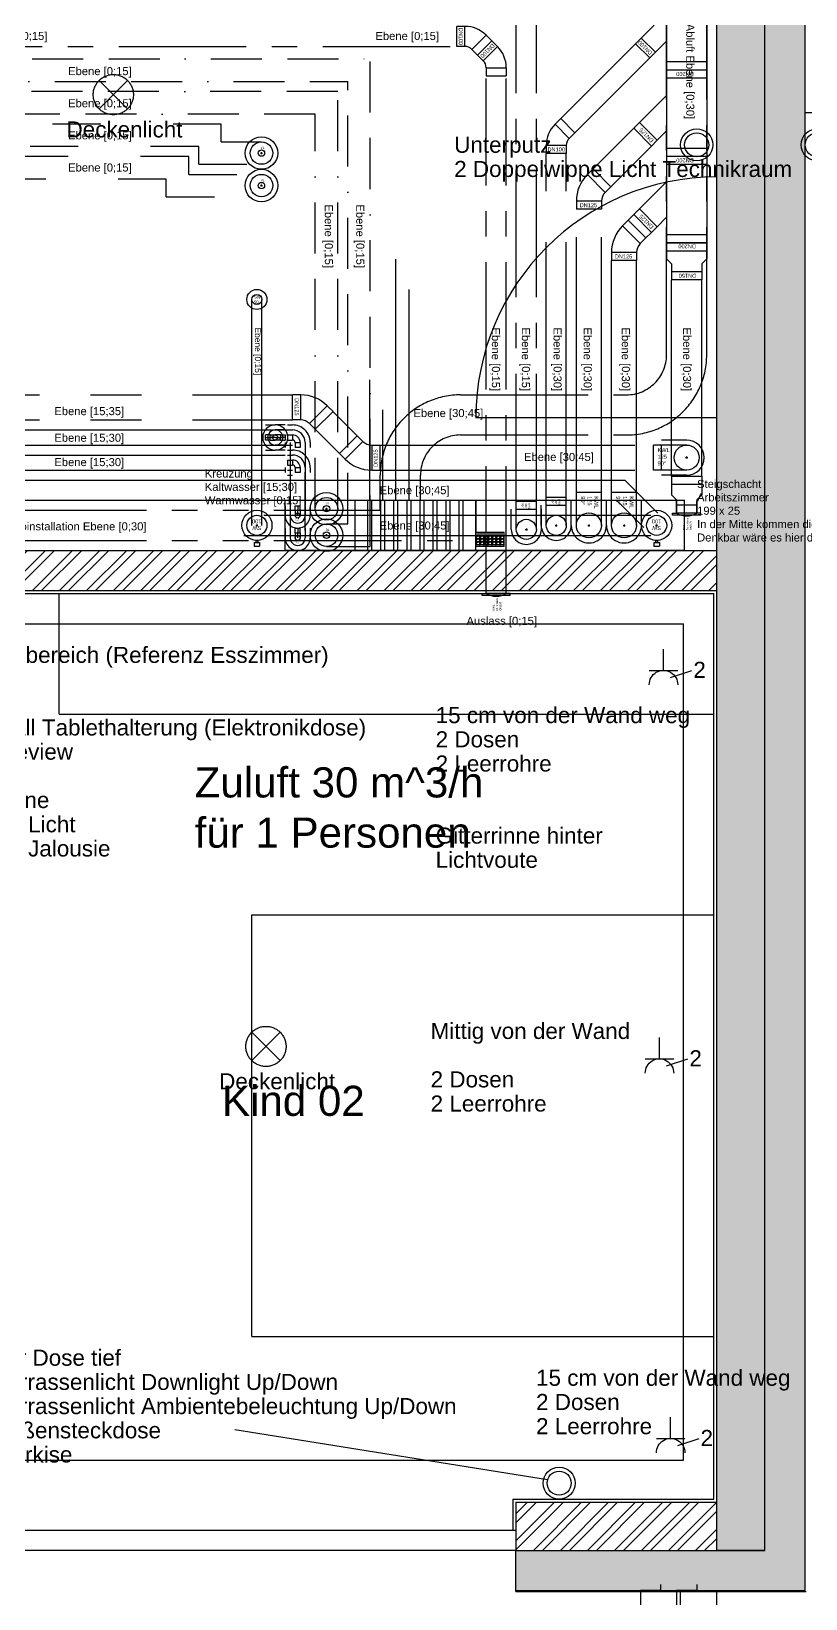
# Model space of a CAD drawing. Extents: x -4429 to 7335, y -4096 to 7109.
# Drawn here: x 549 to 934, y -3024 to -2243 of the extents above; entities that cross this region are included whole.
import ezdxf

# ---------------------------------------------------------------- set-up
doc = ezdxf.new("R2010")
doc.units = 0
doc.header["$LTSCALE"] = 2
for name, pattern in [('ACAD_ISO03W100', [30, 12, -18]), ('BORDER', [44.45, 12.7, -6.35, 12.7, -6.35, 0, -6.35]), ('CENTER', [50.8, 31.75, -6.35, 6.35, -6.35]), ('CENTERX2', [101.6, 63.5, -12.7, 12.7, -12.7]), ('PHANTOM', [63.5, 31.75, -6.35, 6.35, -6.35, 6.35, -6.35])]:
    doc.linetypes.add(name, pattern=pattern)
for name, color, linetype, lineweight, true_color in [('Information ... Raumbezeichnung', 20, 'Continuous', 25, 0xff5500), ('Möbilierung ... Möbel', 16, 'Continuous', 25, 0x800000), ('Möbilierung ... Türen', 16, 'Continuous', 25, 0x800000), ('Rohbau ... Außenputz', 200, 'Continuous', 25, 0xaa00ff), ('Rohbau ... Beton', 96, 'Continuous', 25, 0x008000), ('Rohbau ... Durchbrüche', 6, 'Continuous', 25, 0xf12bff), ('Rohbau ... Fenster', 151, 'Continuous', 25, 0x41c3ff), ('Rohbau ... Innenputz', 216, 'Continuous', 25, 0x800080), ('Rohbau ... Mauerwerk', 12, 'Continuous', 25, 0xc40000), ('TGA ... Abwasser', 206, 'Continuous', 25, 0x55007f), ('TGA ... Heizung ... Betonkernaktivierung ... Rohre', 200, 'Continuous', 25, 0xaa00ff), ('TGA ... KWL', 160, 'Continuous', 25, 0x0055ff), ('TGA ... KWL ... Zuluft', 160, 'CENTER', 25, 0x0055ff)]:
    doc.layers.add(name, color=color, linetype=linetype, lineweight=lineweight, true_color=true_color)
for name, color, linetype, lineweight in [('Konstruktionslinien', 4, 'Continuous', 25), ('Rohbau ... Fassdendämmung', 6, 'Continuous', 25), ('TGA ... Dämmung', 6, 'Continuous', 25), ('TGA ... Elektroinstallation', 30, 'PHANTOM', 25), ('TGA ... Elektroinstallation ... Beschreibung', 30, 'Continuous', 25), ('TGA ... Elektroinstallation ... Geräte', 30, 'Continuous', 25), ('TGA ... Frischwasser', 5, 'Continuous', 25), ('TGA ... Frischwasser ... Frischwasser kalt', 5, 'Continuous', 25), ('TGA ... Frischwasser ... Frischwasser warm', 1, 'Continuous', 25), ('TGA ... Heizung', 7, 'Continuous', 25), ('TGA ... Heizung ... Betonkernaktivierung', 7, 'Continuous', 25), ('TGA ... Heizung ... Betonkernaktivierung ... Rücklauf', 5, 'BORDER', 25), ('TGA ... Heizung ... Betonkernaktivierung ... Vorlauf', 1, 'BORDER', 25), ('TGA ... Heizung ... Fußbodenheizung ... Rücklauf', 5, 'ACAD_ISO03W100', 25), ('TGA ... Heizung ... Fußbodenheizung ... Vorlauf', 1, 'ACAD_ISO03W100', 25), ('TGA ... KWL ... Abluft', 1, 'CENTERX2', 25)]:
    doc.layers.add(name, color=color, linetype=linetype, lineweight=lineweight)
doc.layers.add('TGA ... Montageraum', color=2, linetype='Continuous', lineweight=25, plot=False)
doc.styles.add('QCADDimTextStyle', font='')
doc.styles.add('textstyle3', font='')
doc.styles.get('QCADDimTextStyle').set_extended_font_data('C059')
doc.styles.get('textstyle3').set_extended_font_data('Liberation Sans')
doc.dimstyles.new('QCADDimStyle', dxfattribs={"dimtxt": 5, "dimasz": 2.5, "dimexe": 1.25, "dimexo": 0.625, "dimtad": 1, "dimtoh": 1, "dimdec": 4, "dimdsep": 46, "dimtxsty": 'QCADDimTextStyle', "dimcen": 0.09, "dimclrt": 1, "dimadec": 0, "dimazin": 2, "dimtfac": 1, "dimtdec": 4, "dimtofl": 0, "dimtmove": 2, "dimatfit": 3, "dimfxl": 1, "dimtolj": 1, "dimtzin": 0, "dimarcsym": 0})

# ---------------------------------------------------------------- blocks, each defined once
blk = doc.blocks.new('Schmutzwasser DN100')
at = {"layer": 'Konstruktionslinien'}
for p, q in [((-0.5, 0), (0.5, 0)), ((0, -0.5), (0, 0.5))]:
    blk.add_line(p, q, dxfattribs=at)
at = {"layer": 'TGA ... Abwasser'}
blk.add_circle((0, 0), 5, dxfattribs=at)
at = {"layer": 'TGA ... Montageraum'}
for p, q in [((1.35, 10.3), (-1.35, 10.3)), ((-1.35, 8.5), (-1.35, 10.3)), ((1.35, 8.5), (-1.35, 8.5)), ((-0.5, 7.5), (-0.5, 8.5)), ((0.5, 8.5), (-0.5, 8.5)), ((0.5, 7.5), (0.5, 8.5)), ((1.35, 8.5), (1.35, 10.3)), ((0.5, 7.5), (-0.5, 7.5))]:
    blk.add_line(p, q, dxfattribs=at)
blk.add_circle((0, 0), 7.5, dxfattribs=at)
at = {"layer": 'TGA ... Abwasser', "insert": (-2.25, 2.36), "char_height": 5, "attachment_point": 1, "style": 'textstyle3'}
blk.add_mtext('\\H2;SW\\P100', dxfattribs=at)
blk = doc.blocks.new('Frischwasser-Bogen 90 Projektion')
at = {"layer": 'Konstruktionslinien'}
for p in [(0, 6.25), (4.9, 6.25)]:
    blk.add_line(p, (2.3, 6.25), dxfattribs=at)
at = {"layer": 'TGA ... Dämmung'}
for p, q in [((0, 10), (4.9, 10)), ((0, 2.5), (4.9, 2.5))]:
    blk.add_line(p, q, dxfattribs=at)
blk.add_arc((4.9, 6.25), 3.75, 270, 90, dxfattribs=at)
at = {"layer": 'TGA ... Frischwasser'}
for p, q in [((0, 5), (0, 7.5)), ((2.3, 7.5), (0, 7.5)), ((2.3, 5), (0, 5)), ((2.3, 7.5), (4.9, 7.5)), ((2.3, 5), (2.3, 7.5)), ((2.3, 5), (4.9, 5))]:
    blk.add_line(p, q, dxfattribs=at)
blk.add_circle((4.9, 6.25), 1.25, dxfattribs=at)
at = {"layer": 'TGA ... Montageraum'}
for p, q in [((0, 12.5), (4.9, 12.5)), ((0, 0), (4.9, 0))]:
    blk.add_line(p, q, dxfattribs=at)
blk.add_arc((4.9, 6.25), 6.25, 270, 90, dxfattribs=at)
at = {"layer": 'TGA ... Frischwasser', "insert": (6.46, 6.89), "char_height": 2, "attachment_point": 1, "style": 'textstyle3'}
blk.add_mtext('\\H0.6;FW\\P90%%d', dxfattribs=at)
blk = doc.blocks.new('KWL-Bogen-90-100-Projektion')
at = {"layer": 'Konstruktionslinien'}
for p, q in [((13.5, 5), (14.5, 5)), ((14, 4.5), (14, 5.5))]:
    blk.add_line(p, q, dxfattribs=at)
at = {"layer": 'TGA ... KWL'}
for p, q in [((0, 0), (0, 10)), ((4, 10), (0, 10)), ((4, 0), (4, 10)), ((14, 10), (4, 10)), ((4, 0), (0, 0)), ((14, 0), (4, 0))]:
    blk.add_line(p, q, dxfattribs=at)
blk.add_circle((14, 5), 5, dxfattribs=at)
at = {"layer": 'TGA ... Montageraum'}
for p, q in [((14, 12.5), (4, 12.5)), ((14, -2.5), (4, -2.5))]:
    blk.add_line(p, q, dxfattribs=at)
blk.add_arc((14, 5), 7.5, 270, 90, dxfattribs=at)
at = {"layer": 'TGA ... KWL', "insert": (1, 7), "char_height": 1, "attachment_point": 1, "style": 'textstyle3'}
blk.add_mtext('KWL\\P100\\P90%%d', dxfattribs=at)
blk = doc.blocks.new('KWL-Bogen-90-125-Projektion')
at = {"layer": 'Konstruktionslinien'}
for p, q in [((16, 6.25), (17, 6.25)), ((16.5, 5.75), (16.5, 6.75))]:
    blk.add_line(p, q, dxfattribs=at)
at = {"layer": 'TGA ... KWL'}
for p, q in [((0, 0), (0, 12.5)), ((4, 12.5), (0, 12.5)), ((4, 0), (4, 12.5)), ((16.5, 12.5), (4, 12.5)), ((4, 0), (0, 0)), ((16.5, 0), (4, 0))]:
    blk.add_line(p, q, dxfattribs=at)
blk.add_circle((16.5, 6.25), 6.25, dxfattribs=at)
at = {"layer": 'TGA ... Montageraum'}
for p, q in [((16.5, 15), (4, 15)), ((16.5, -2.5), (4, -2.5))]:
    blk.add_line(p, q, dxfattribs=at)
blk.add_arc((16.5, 6.25), 8.75, 270, 90, dxfattribs=at)
at = {"layer": 'TGA ... KWL', "insert": (2, 11), "char_height": 2, "attachment_point": 1, "style": 'textstyle3'}
blk.add_mtext('KWL\\P125\\P90%%d', dxfattribs=at)
blk = doc.blocks.new('Frischwasser-Bogen 90')
at = {"layer": 'TGA ... Dämmung'}
for p, q in [((3.74, 8.84), (6.24, 8.84)), ((-2.5, 0), (-2.5, 2.5)), ((3.74, 1.34), (6.24, 1.34)), ((5, 0), (5, 2.5))]:
    blk.add_line(p, q, dxfattribs=at)
blk.add_arc((3.79, 2.55), 6.29, 90.75584, 180.75584, dxfattribs=at)
at = {"layer": 'TGA ... Frischwasser'}
for p, q in [((0, 0), (0, 2.5)), ((0, 2.5), (2.5, 2.5)), ((0, 0), (2.5, 0)), ((2.5, 0), (2.5, 2.5)), ((3.74, 6.34), (6.24, 6.34)), ((3.75, 3.84), (3.74, 6.34)), ((3.74, 3.84), (6.24, 3.84)), ((6.24, 6.34), (6.24, 3.84))]:
    blk.add_line(p, q, dxfattribs=at)
for radius, start, end in [(3.79, 90.75584, 180.75584), (1.3, 91.99812, 181.99812)]:
    blk.add_arc((3.79, 2.55), radius, start, end, dxfattribs=at)
at = {"layer": 'TGA ... Montageraum'}
for p, q in [((3.74, 11.34), (6.24, 11.34)), ((-5, 0), (-5, 2.5)), ((7.5, 0), (7.5, 2.5)), ((3.74, -1.16), (6.24, -1.16))]:
    blk.add_line(p, q, dxfattribs=at)
blk.add_arc((3.79, 2.55), 8.79, 90.75584, 180.75584, dxfattribs=at)
blk = doc.blocks.new('KWL-Tellerventil 100')
at = {"layer": 'TGA ... KWL'}
for p, q in [((-1, 0), (-1, 14)), ((-1, 14), (0, 14)), ((0, 14), (0, 12)), ((0, 12), (6, 12)), ((0, 2), (0, 12)), ((-1, 0), (0, 0)), ((0, 2), (6, 2)), ((0, 0), (0, 2))]:
    blk.add_line(p, q, dxfattribs=at)
blk.add_arc((8.66, 7), 10, 150, 210, dxfattribs=at)
at = {"layer": 'TGA ... KWL', "insert": (-8.45, 8.8), "char_height": 1, "attachment_point": 1, "style": 'textstyle3'}
blk.add_mtext('KWL\\PDurchlass\\PDN100', dxfattribs=at)
blk = doc.blocks.new('KWL-Y-Stück-45-200-125')
at = {"layer": 'TGA ... KWL'}
for p, q in [((0, 43), (20, 43)), ((0, 39), (0, 43)), ((20, 39), (20, 43)), ((0, 39), (20, 39)), ((0, 4), (0, 39)), ((20, 4), (20, 39)), ((20, 30.34), (24.67, 35.01)), ((27.5, 37.84), (24.67, 35.01)), ((24.67, 35.01), (33.51, 26.17)), ((27.5, 37.84), (36.34, 29)), ((20, 12.66), (33.51, 26.17)), ((33.51, 26.17), (36.34, 29)), ((0, 4), (20, 4)), ((0, 0), (0, 4)), ((0, 0), (20, 0)), ((20, 0), (20, 4))]:
    blk.add_line(p, q, dxfattribs=at)
at = {"layer": 'TGA ... KWL', "insert": (27.69, 36.27), "char_height": 2, "attachment_point": 1, "rotation": 315, "style": 'textstyle3'}
blk.add_mtext('DN125', dxfattribs=at)
at = {"layer": 'TGA ... KWL', "insert": (6.5, 3.01), "char_height": 2, "attachment_point": 1, "style": 'textstyle3'}
blk.add_mtext('DN200', dxfattribs=at)
blk = doc.blocks.new('KWL-Bogen-45-125')
at = {"layer": 'TGA ... KWL'}
for p, q in [((8.32, 20.09), (5.49, 17.26)), ((14.33, 8.42), (5.49, 17.26)), ((17.16, 11.25), (8.32, 20.09)), ((14.33, 8.42), (17.16, 11.25)), ((12.5, 4), (0, 4)), ((0, 4), (0, 0)), ((12.5, 0), (0, 0)), ((12.5, 4), (12.5, 0))]:
    blk.add_line(p, q, dxfattribs=at)
for radius in [18.75, 6.25]:
    blk.add_arc((18.75, 4), radius, 135, 180, dxfattribs=at)
at = {"layer": 'TGA ... KWL', "insert": (1.65, 3.03), "char_height": 2, "attachment_point": 1, "style": 'textstyle3'}
blk.add_mtext('DN125', dxfattribs=at)
blk = doc.blocks.new('KWL-Bogen-45-100')
at = {"layer": 'TGA ... KWL'}
for p, q in [((4.39, 14.61), (7.22, 17.44)), ((14.29, 10.36), (7.22, 17.44)), ((11.46, 7.54), (4.39, 14.61)), ((11.46, 7.54), (14.29, 10.36)), ((10, 4), (0, 4)), ((0, 4), (0, 0)), ((10, 0), (0, 0)), ((10, 4), (10, 0))]:
    blk.add_line(p, q, dxfattribs=at)
for radius in [15, 5]:
    blk.add_arc((15, 4), radius, 135, 180, dxfattribs=at)
at = {"layer": 'TGA ... KWL', "insert": (0.65, 3.03), "char_height": 2, "attachment_point": 1, "style": 'textstyle3'}
blk.add_mtext('DN100', dxfattribs=at)
blk = doc.blocks.new('KWL-Bogen 2x45 100')
at = {"layer": 'TGA ... KWL ... Abluft'}
for p, rotation in [((-14.66, 24.66), 270), ((2.78, 17.44), 225)]:
    blk.add_blockref('KWL-Bogen-45-100', p, dxfattribs=dict(at, rotation=rotation))
blk = doc.blocks.new('KWL-Y-Stück-45-200-100')
at = {"layer": 'TGA ... KWL'}
for p, q in [((0, 43), (20, 43)), ((0, 39), (0, 43)), ((20, 39), (20, 43)), ((0, 39), (20, 39)), ((0, 4), (0, 39)), ((20, 4), (20, 39)), ((25.56, 34.13), (20, 28.57)), ((28.38, 36.96), (25.56, 34.13)), ((25.56, 34.13), (32.63, 27.06)), ((28.38, 36.96), (35.46, 29.88)), ((32.63, 27.06), (20, 14.43)), ((35.46, 29.88), (32.63, 27.06)), ((0, 4), (20, 4)), ((0, 0), (0, 4)), ((0, 0), (20, 0)), ((20, 0), (20, 4))]:
    blk.add_line(p, q, dxfattribs=at)
at = {"layer": 'TGA ... KWL', "insert": (28.34, 35.69), "char_height": 2, "attachment_point": 1, "rotation": 315, "style": 'textstyle3'}
blk.add_mtext('DN100', dxfattribs=at)
at = {"layer": 'TGA ... KWL', "insert": (6, 3), "char_height": 2, "attachment_point": 1, "style": 'textstyle3'}
blk.add_mtext('DN200', dxfattribs=at)
blk = doc.blocks.new('Heizung - Rücklauf')
at = {"layer": 'Konstruktionslinien'}
for p, q in [((-0.5, 0), (0.5, 0)), ((0, -0.5), (0, 0.5))]:
    blk.add_line(p, q, dxfattribs=at)
at = {"layer": 'TGA ... Dämmung'}
blk.add_circle((0, 0), 5.6, dxfattribs=at)
at = {"layer": 'TGA ... Heizung'}
blk.add_circle((0, 0), 1.6, dxfattribs=at)
at = {"layer": 'TGA ... Montageraum'}
blk.add_circle((0, 0), 8.1, dxfattribs=at)
at = {"layer": 'TGA ... Heizung', "insert": (-0.37, 3.17), "char_height": 2, "attachment_point": 1, "style": 'textstyle3'}
blk.add_mtext('\\H1.067;RL', dxfattribs=at)
blk = doc.blocks.new('Heizung - Vorlauf')
at = {"layer": 'Konstruktionslinien'}
for p, q in [((-0.5, 0), (0.5, 0)), ((0, -0.5), (0, 0.5))]:
    blk.add_line(p, q, dxfattribs=at)
at = {"layer": 'TGA ... Dämmung'}
blk.add_circle((0, 0), 5.6, dxfattribs=at)
at = {"layer": 'TGA ... Heizung'}
blk.add_circle((0, 0), 1.6, dxfattribs=at)
at = {"layer": 'TGA ... Montageraum'}
blk.add_circle((0, 0), 8.1, dxfattribs=at)
at = {"layer": 'TGA ... Heizung', "insert": (-0.37, 3.17), "char_height": 2, "attachment_point": 1, "style": 'textstyle3'}
blk.add_mtext('\\H1.06667;VL', dxfattribs=at)
blk = doc.blocks.new('KWL-Reduktion-200-150')
at = {"layer": 'TGA ... KWL'}
for p, q in [((2.5, 14.5), (2.5, 18.5)), ((2.5, 18.5), (17.5, 18.5)), ((17.5, 14.5), (17.5, 18.5)), ((0, 8), (2.5, 10.5)), ((0, 4), (0, 8)), ((2.5, 14.5), (17.5, 14.5)), ((2.5, 10.5), (2.5, 14.5)), ((17.5, 10.5), (17.5, 14.5)), ((17.5, 10.5), (20, 8)), ((20, 4), (20, 8)), ((20, 4), (0, 4)), ((0, 0), (0, 4)), ((20, 0), (0, 0)), ((20, 0), (20, 4))]:
    blk.add_line(p, q, dxfattribs=at)
at = {"layer": 'TGA ... KWL', "char_height": 2, "attachment_point": 1, "style": 'textstyle3'}
for s, insert in [('DN150', (5.27, 17.47)), ('DN200', (5.41, 2.81))]:
    blk.add_mtext(s, dxfattribs=dict(at, insert=insert))
blk = doc.blocks.new('KWL-Reduktion-150-100')
at = {"layer": 'TGA ... KWL'}
for p, q in [((2.5, 14.5), (2.5, 18.5)), ((2.5, 18.5), (12.5, 18.5)), ((12.5, 14.5), (12.5, 18.5)), ((0, 9.25), (2.5, 11.75)), ((0, 4), (0, 9.25)), ((2.5, 14.5), (12.5, 14.5)), ((2.5, 11.75), (2.5, 14.5)), ((12.5, 11.75), (12.5, 14.5)), ((12.5, 11.75), (15, 9.25)), ((15, 4), (15, 9.25)), ((15, 4), (0, 4)), ((0, 0), (0, 4)), ((15, 0), (0, 0)), ((15, 0), (15, 4))]:
    blk.add_line(p, q, dxfattribs=at)
blk = doc.blocks.new('EL-Kabelleiter-3-fach')
at = {"layer": 'TGA ... Elektroinstallation'}
for p, q in [((0, 2), (0, 9)), ((2, 9), (0, 9)), ((1, 7.25), (1, 9)), ((2, 2), (2, 9)), ((2, 2), (0, 2)), ((0, 0), (2, 0))]:
    blk.add_line(p, q, dxfattribs=at)
for centre in [(1, 6.5), (1, 5), (1, 3.5)]:
    blk.add_circle(centre, 0.75, dxfattribs=at)
blk = doc.blocks.new('Schmutzwasser DN50')
at = {"layer": 'TGA ... Abwasser'}
blk.add_circle((0, 0), 2.5, dxfattribs=at)
at = {"layer": 'TGA ... Montageraum'}
blk.add_circle((0, 0), 5, dxfattribs=at)
at = {"layer": 'TGA ... Abwasser', "insert": (-1.48, 1.94), "char_height": 5, "attachment_point": 1, "style": 'textstyle3'}
blk.add_mtext('\\H1.5;SW\\P50', dxfattribs=at)
blk = doc.blocks.new('EL-Licht')
at = {"layer": 'TGA ... Elektroinstallation'}
for p, q in [((7.07, -7.07), (-7.07, 7.07)), ((-7.07, -7.07), (7.07, 7.07))]:
    blk.add_line(p, q, dxfattribs=at)
blk.add_circle((0, 0), 10, dxfattribs=at)
blk = doc.blocks.new('EL-Licht-Decke')
at = {"layer": 'TGA ... Elektroinstallation ... Geräte'}
blk.add_blockref('EL-Licht', (0, 0), dxfattribs=at)
at = {"layer": 'TGA ... Elektroinstallation ... Beschreibung', "insert": (-23.31, -13.33), "char_height": 8, "attachment_point": 1, "line_spacing_factor": 0.903614, "style": 'textstyle3'}
blk.add_mtext('Deckenlicht', dxfattribs=at)
blk = doc.blocks.new('EL-Taster')
at = {"layer": 'TGA ... Elektroinstallation ... Geräte'}
for radius in [8, 6]:
    blk.add_circle((0, 0), radius, dxfattribs=at)
blk = doc.blocks.new('EL-Steckdose-2fach')
at = {"layer": 'TGA ... Elektroinstallation ... Geräte', "flags": 128}
for points in [[(10.63, -14.17), (10.63, -3.54)], [(3.54, -14.17), (17.72, -14.17)], [(14.17, -17.72), (24.8, -14.17)]]:
    blk.add_lwpolyline(points, dxfattribs=at)
blk.add_lwpolyline([(3.54, -21.36, -1.015053), (17.72, -21.37)], format="xyb", dxfattribs=at)
at = {"layer": 'TGA ... Elektroinstallation ... Geräte', "insert": (25.53, -9.91), "char_height": 8, "attachment_point": 1, "line_spacing_factor": 0.903614, "style": 'textstyle3'}
blk.add_mtext('2', dxfattribs=at)
blk = doc.blocks.new('EL-Abzweigdose')
at = {"layer": 'TGA ... Elektroinstallation ... Geräte'}
for p, q in [((0, 10), (-10, 10)), ((-10, 10), (-10, -10)), ((0, 10), (10, 10)), ((10, -10), (10, 10)), ((-13, 0), (-10, 0)), ((10, 0), (13, 0)), ((0, -10), (-10, -10)), ((0, -10), (10, -10)), ((0, -13), (0, -10))]:
    blk.add_line(p, q, dxfattribs=at)

msp = doc.modelspace()

# ---------------------------------------------------------------- hatches: boundary and pattern name
at = {"layer": 'Rohbau ... Beton', "transparency": 33554687}
h = msp.add_hatch(dxfattribs=at)
h.set_pattern_fill('ANSI33', color=256, style=0, pattern_type=0)
h.paths.add_polyline_path([(-412, -3000), (-388, -3000), (-388, -2522), (-388, -2502), (-388, -2048), (890, -2048), (890, -2502), (890, -2522), (890, -3000), (914, -3000), (914, -2024), (-412, -2024)], flags=0)
at = {"layer": 'Rohbau ... Fassdendämmung', "transparency": 33554687}
h = msp.add_hatch(dxfattribs=at)
h.set_pattern_fill('HONEY', color=256, style=0, pattern_type=0)
h.paths.add_polyline_path([(-432, -2004), (347, -2004), (934, -2004), (934, -3020), (790, -3020), (790, -3000), (914, -3000), (914, -2024), (347, -2024), (-412, -2024), (-412, -3000), (-288, -3000), (-288, -3020), (-432, -3020)], flags=0)
at = {"layer": 'Rohbau ... Mauerwerk', "transparency": 33554687}
h = msp.add_hatch(dxfattribs=at)
h.set_pattern_fill('ANSI32', color=256, style=0, pattern_type=0)
h.paths.add_polyline_path([(400.5, -2502), (400.5, -2522), (890, -2522), (890, -2502)], flags=0)
h = msp.add_hatch(dxfattribs=at)
h.set_pattern_fill('ANSI32', color=256, style=0, pattern_type=0)
h.paths.add_polyline_path([(790, -3000), (890, -3000), (890, -2976), (790, -2976)], flags=0)

# ---------------------------------------------------------------- linework, layer by layer
at = {"layer": 'Möbilierung ... Möbel'}
for p, q in [((934, -2283.9), (1249.5, -2283.9)), ((562.5, -2583.5), (562.5, -2523.5)), ((562.5, -2583.5), (888.5, -2583.5)), ((658.5, -2893.5), (658.5, -2683.5)), ((658.5, -2683.5), (888.5, -2683.5)), ((658.5, -2893.5), (888.5, -2893.5))]:
    msp.add_line(p, q, dxfattribs=at)
at = {"layer": 'Möbilierung ... Türen'}
msp.add_line((890, -2436), (770, -2436), dxfattribs=at)
msp.add_arc((890, -2436), 120, 90, 180, dxfattribs=at)
at = {"layer": 'Rohbau ... Außenputz'}
for q in [(790, -3020), (934.5, -3020.5)]:
    msp.add_line((790, -3020.5), q, dxfattribs=at)
at = {"layer": 'Rohbau ... Beton'}
for p, q in [((914, -3000), (914, -2024)), ((890, -2502), (890, -2048)), ((890, -2522), (890, -2502)), ((890, -3000), (890, -2522)), ((914, -3000), (890, -3000))]:
    msp.add_line(p, q, dxfattribs=at)
at = {"layer": 'Rohbau ... Durchbrüche'}
for p, q in [((675, -2477), (710, -2477)), ((675, -2502), (675, -2477)), ((710, -2502), (710, -2477)), ((770, -2477), (874, -2477)), ((770, -2502), (770, -2477)), ((874, -2502), (874, -2477)), ((874, -2502), (675, -2502))]:
    msp.add_line(p, q, dxfattribs=at)
at = {"layer": 'Rohbau ... Fassdendämmung'}
for p, q in [((934, -3020), (934, -2004)), ((914, -3000), (914, -2024)), ((790, -3020), (790, -3000)), ((790, -3000), (914, -3000)), ((790, -3020), (934, -3020))]:
    msp.add_line(p, q, dxfattribs=at)
at = {"layer": 'Rohbau ... Fenster'}
for p, q in [((790, -2990), (531, -2990)), ((790, -3000), (531, -3000))]:
    msp.add_line(p, q, dxfattribs=at)
at = {"layer": 'Rohbau ... Innenputz'}
for p, q in [((433, -2523.5), (888.5, -2523.5)), ((888.5, -2974.5), (888.5, -2523.5)), ((788.5, -2974.5), (888.5, -2974.5)), ((788.5, -2974.5), (788.5, -2990))]:
    msp.add_line(p, q, dxfattribs=at)
at = {"layer": 'Rohbau ... Mauerwerk'}
for p, q in [((400.5, -2502), (890, -2502)), ((890, -2522), (890, -2502)), ((400.5, -2522), (890, -2522)), ((790, -2976), (890, -2976)), ((790, -2976), (790, -3000)), ((890, -3000), (890, -2976)), ((790, -3000), (890, -3000))]:
    msp.add_line(p, q, dxfattribs=at)
at = {"layer": 'TGA ... Abwasser'}
for p, q in [((658.5, -2489.5), (658.5, -2377)), ((663.5, -2489.5), (663.5, -2377)), ((325.08, -2467), (844.2, -2467)), ((844.2, -2467), (860.66, -2483.46)), ((325.08, -2477), (840.06, -2477)), ((840.06, -2477), (853.59, -2490.54)), ((664.5, -2484.5), (857.13, -2484.5)), ((654.5, -2494.5), (857.13, -2494.5))]:
    msp.add_line(p, q, dxfattribs=at)
at = {"layer": 'TGA ... Elektroinstallation'}
for p, q in [((865, -2404.5), (865, -2093)), ((885, -2404.5), (885, -2093)), ((762.44, -2424.5), (845, -2424.5)), ((762.44, -2444.5), (845, -2444.5)), ((722.44, -2482), (722.44, -2464.5)), ((742.44, -2477), (742.44, -2464.5)), ((415.5, -2482), (722.44, -2482)), ((742.44, -2477), (770.16, -2477)), ((770.16, -2497), (770.16, -2477)), ((415.5, -2497), (770.16, -2497))]:
    msp.add_line(p, q, dxfattribs=at)
for centre, radius, start, end in [((845, -2404.5), 20, 270, 0), ((845, -2404.5), 40, 270, 0), ((762.44, -2464.5), 40, 90, 180), ((762.44, -2464.5), 20, 90, 180)]:
    msp.add_arc(centre, radius, start, end, dxfattribs=at)
at = {"layer": 'TGA ... Elektroinstallation ... Geräte'}
for p, q in [((457.5, -2538.5), (873.5, -2538.5)), ((873.5, -2955), (873.5, -2538.5)), ((457.5, -2955), (873.5, -2955))]:
    msp.add_line(p, q, dxfattribs=at)
at = {"layer": 'TGA ... Frischwasser ... Frischwasser kalt'}
for p, q in [((386.5, -2454.5), (675.05, -2454.5)), ((386.5, -2462), (675.05, -2462)), ((677.55, -2463.05), (677.55, -2492.01)), ((685.05, -2492.01), (685.05, -2463.05))]:
    msp.add_line(p, q, dxfattribs=at)
at = {"layer": 'TGA ... Frischwasser ... Frischwasser warm'}
for p, q in [((374, -2442), (677.55, -2442)), ((374, -2449.5), (677.55, -2449.5)), ((677.55, -2450.74), (677.55, -2479.51)), ((685.05, -2450.74), (685.05, -2479.51))]:
    msp.add_line(p, q, dxfattribs=at)
at = {"layer": 'TGA ... Heizung ... Betonkernaktivierung ... Rohre'}
for p, q in [((730.25, -2402), (730.25, -2357)), ((736.75, -2477), (736.75, -2372)), ((730.25, -2477), (730.25, -2402)), ((717.25, -2462), (717.25, -2417)), ((723.75, -2447), (723.75, -2432)), ((723.75, -2477), (723.75, -2447)), ((717.25, -2477), (717.25, -2462)), ((716.25, -2502), (716.25, -2477)), ((716.25, -2477), (718.25, -2477)), ((718.25, -2502), (718.25, -2477)), ((722.75, -2502), (722.75, -2477)), ((722.75, -2477), (724.75, -2477)), ((724.75, -2502), (724.75, -2477)), ((729.25, -2502), (729.25, -2477)), ((729.25, -2477), (731.25, -2477)), ((731.25, -2502), (731.25, -2477)), ((735.75, -2502), (735.75, -2477)), ((735.75, -2477), (737.75, -2477)), ((737.75, -2502), (737.75, -2477)), ((742.25, -2502), (742.25, -2477)), ((742.25, -2477), (744.25, -2477)), ((744.25, -2502), (744.25, -2477)), ((748.75, -2502), (748.75, -2477)), ((748.75, -2477), (750.75, -2477)), ((750.75, -2502), (750.75, -2477)), ((755.25, -2502), (755.25, -2477)), ((755.25, -2477), (757.25, -2477)), ((757.25, -2502), (757.25, -2477)), ((761.75, -2502), (761.75, -2477)), ((761.75, -2477), (763.75, -2477)), ((763.75, -2502), (763.75, -2477))]:
    msp.add_line(p, q, dxfattribs=at)
at = {"layer": 'TGA ... Heizung ... Betonkernaktivierung ... Rücklauf'}
for p, q in [((15.1, -2257.25), (717.44, -2257.25)), ((717.44, -2500), (717.44, -2257.25)), ((26.3, -2268.45), (706.24, -2268.45)), ((706.24, -2488.8), (706.24, -2268.45)), ((695.64, -2488.8), (706.24, -2488.8)), ((695.64, -2500), (717.44, -2500))]:
    msp.add_line(p, q, dxfattribs=at)
at = {"layer": 'TGA ... Heizung ... Betonkernaktivierung ... Vorlauf'}
for p, q in [((701.24, -2273.45), (31.3, -2273.45)), ((701.24, -2481.2), (701.24, -2273.45)), ((690.04, -2284.65), (42.5, -2284.65)), ((690.04, -2481.2), (690.04, -2284.65))]:
    msp.add_line(p, q, dxfattribs=at)
at = {"layer": 'TGA ... Heizung ... Fußbodenheizung ... Rücklauf'}
for p, q in [((627.05, -2305.85), (63.7, -2305.85)), ((627.05, -2314.7), (627.05, -2305.85)), ((615.85, -2317.05), (74.9, -2317.05)), ((615.85, -2325.9), (615.85, -2317.05)), ((627.05, -2314.7), (663.25, -2314.7)), ((615.85, -2325.9), (663.25, -2325.9))]:
    msp.add_line(p, q, dxfattribs=at)
at = {"layer": 'TGA ... Heizung ... Fußbodenheizung ... Vorlauf'}
for p, q in [((643.25, -2289.65), (47.5, -2289.65)), ((643.25, -2298.5), (643.25, -2289.65)), ((632.05, -2300.85), (58.7, -2300.85)), ((632.05, -2309.7), (632.05, -2300.85)), ((643.25, -2298.5), (663.25, -2298.5)), ((632.05, -2309.7), (663.25, -2309.7))]:
    msp.add_line(p, q, dxfattribs=at)
at = {"layer": 'TGA ... KWL'}
for p, q in [((845.88, -2337.53), (848.66, -2334.75)), ((854.72, -2346.37), (857.5, -2343.59))]:
    msp.add_line(p, q, dxfattribs=at)
at = {"layer": 'TGA ... KWL ... Abluft'}
for p, q in [((852.37, -2246.81), (812.29, -2286.89)), ((859.44, -2253.88), (819.36, -2293.96)), ((848.66, -2291.75), (828.38, -2312.03)), ((857.5, -2300.59), (837.22, -2320.87)), ((805.06, -2475.5), (805.06, -2304.33)), ((815.06, -2475.5), (815.06, -2304.33)), ((820.06, -2473), (820.06, -2332.11)), ((832.56, -2473), (832.56, -2332.11)), ((837.56, -2473), (837.56, -2357.61)), ((850.06, -2473), (850.06, -2357.61)), ((867.5, -2465), (867.5, -2367.25)), ((882.5, -2465), (882.5, -2367.25)), ((425.66, -2424.5), (678.8, -2424.5)), ((710.9, -2444.84, 35), (698.88, -2432.82, 45)), ((425.66, -2437), (678.8, -2437)), ((702.06, -2453.68), (690.04, -2441.66)), ((722.15, -2449.5), (861, -2449.5)), ((722.15, -2462), (861, -2462))]:
    msp.add_line(p, q, dxfattribs=at)
at = {"layer": 'TGA ... KWL ... Zuluft'}
for p, q in [((790.16, -2477.5), (790.16, -2231.16)), ((800.16, -2477.5), (800.16, -2231.16)), ((-17.39, -2251), (760.51, -2251)), ((775.16, -2523.5), (775.16, -2266.91)), ((785.16, -2523.5), (785.16, -2266.91))]:
    msp.add_line(p, q, dxfattribs=at)

# ---------------------------------------------------------------- block references
at = {"layer": 'Rohbau ... Innenputz', "rotation": 180}
msp.add_blockref('Schmutzwasser DN100', (860.05, -2489.5), dxfattribs=at)
at = {"layer": 'TGA ... Abwasser'}
msp.add_blockref('Schmutzwasser DN50', (661, -2377), dxfattribs=at)
at = {"layer": 'TGA ... Abwasser', "rotation": 180}
msp.add_blockref('Schmutzwasser DN100', (661, -2489.5), dxfattribs=at)
at = {"layer": 'TGA ... Elektroinstallation'}
for name, p in [('EL-Taster', (880, -2300)), ('EL-Taster', (940, -2300)), ('EL-Kabelleiter-3-fach', (770.16, -2502)), ('EL-Kabelleiter-3-fach', (772.16, -2502)), ('EL-Kabelleiter-3-fach', (774.16, -2502)), ('EL-Kabelleiter-3-fach', (776.16, -2502)), ('EL-Kabelleiter-3-fach', (778.16, -2502)), ('EL-Kabelleiter-3-fach', (780.16, -2502)), ('EL-Kabelleiter-3-fach', (782.16, -2502)), ('EL-Taster', (811.51, -2966.49))]:
    msp.add_blockref(name, p, dxfattribs=at)
at = {"layer": 'TGA ... Elektroinstallation ... Beschreibung'}
msp.add_blockref('EL-Licht-Decke', (589.5, -2275), dxfattribs=at)
at = {"layer": 'TGA ... Elektroinstallation ... Geräte'}
for name, p in [('EL-Steckdose-2fach', (852.82, -2547.54)), ('EL-Licht-Decke', (665.5, -2749)), ('EL-Steckdose-2fach', (850.83, -2740.98)), ('EL-Steckdose-2fach', (856.38, -2930.06))]:
    msp.add_blockref(name, p, dxfattribs=at)
at = {"layer": 'TGA ... Elektroinstallation ... Geräte', "rotation": 180}
for p in [(862, -3030), (880, -3030)]:
    msp.add_blockref('EL-Abzweigdose', p, dxfattribs=at)
at = {"layer": 'TGA ... Frischwasser'}
for p, rotation in [((675.05, -2439.5), 180), ((665.25, -2452), 360), ((675.05, -2479.7), 270), ((675.05, -2490.85), 270)]:
    msp.add_blockref('Frischwasser-Bogen 90 Projektion', p, dxfattribs=dict(at, rotation=rotation))
at = {"layer": 'TGA ... Frischwasser ... Frischwasser warm', "rotation": 270}
for p in [(676.21, -2444.5), (676.21, -2457)]:
    msp.add_blockref('Frischwasser-Bogen 90', p, dxfattribs=at)
at = {"layer": 'TGA ... Heizung ... Betonkernaktivierung'}
for name, p in [('Heizung - Vorlauf', (663.25, -2304.1)), ('Heizung - Rücklauf', (663.25, -2320.3))]:
    msp.add_blockref(name, p, dxfattribs=at)
at = {"layer": 'TGA ... KWL'}
for name, p in [('KWL-Bogen 2x45 100', (775.16, -2265.66)), ('KWL-Bogen-45-100', (805.06, -2304.33)), ('Heizung - Vorlauf', (695.64, -2481.2)), ('Heizung - Rücklauf', (695.64, -2494.4))]:
    msp.add_blockref(name, p, dxfattribs=at)
for name, p, rotation in [('KWL-Reduktion-200-150', (885, -2348.75), 180), ('KWL-Bogen-45-125', (678.8, -2424.5), 270), ('KWL-Bogen-45-125', (722.15, -2462), 90), ('KWL-Bogen-90-125-Projektion', (858.5, -2462), 360), ('KWL-Reduktion-150-100', (882.5, -2465), 180), ('KWL-Bogen-90-125-Projektion', (820.06, -2473), 270), ('KWL-Bogen-90-125-Projektion', (837.56, -2473), 270), ('KWL-Bogen-90-100-Projektion', (790.16, -2477.5), 270), ('KWL-Bogen-90-100-Projektion', (805.06, -2475.5), 270), ('KWL-Tellerventil 100', (882, -2483.5), 90)]:
    msp.add_blockref(name, p, dxfattribs=dict(at, rotation=rotation))
at = {"layer": 'TGA ... KWL ... Zuluft'}
for name, p, rotation in [('KWL-Y-Stück-45-200-100', (885, -2219.75), 180), ('KWL-Y-Stück-45-200-125', (885, -2262.75), 180), ('KWL-Y-Stück-45-200-125', (885, -2305.75), 180), ('KWL-Bogen-45-125', (820.06, -2332.11), 360), ('KWL-Bogen-45-125', (837.56, -2357.61), 360), ('KWL-Tellerventil 100', (787.16, -2523.5), 90)]:
    msp.add_blockref(name, p, dxfattribs=dict(at, rotation=rotation))

# ---------------------------------------------------------------- texts
at = {"layer": 'Information ... Raumbezeichnung', "insert": (643.63, -2768.58), "char_height": 15, "attachment_point": 1, "style": 'textstyle3'}
msp.add_mtext('Kind 02', dxfattribs=at)
at = {"layer": 'Rohbau ... Durchbrüche', "insert": (880.19, -2466.88), "char_height": 4, "attachment_point": 1, "style": 'textstyle3'}
msp.add_mtext('Steigschacht\\PArbeitszimmer\\P199 x 25\\PIn der Mitte kommen die BKT Leitungen an\\PDenkbar wäre es hier den Schacht zu verschließen', dxfattribs=at)
at = {"layer": 'TGA ... Abwasser', "insert": (663, -2390.96), "char_height": 3, "attachment_point": 1, "rotation": 270, "style": 'textstyle3'}
msp.add_mtext('Ebene [0;15] ', dxfattribs=at)
at = {"layer": 'TGA ... Abwasser', "char_height": 4, "attachment_point": 1, "style": 'textstyle3'}
for insert in [(722.13, -2470), (722.13, -2487.58)]:
    msp.add_mtext('Ebene [30;45] ', dxfattribs=dict(at, insert=insert))
at = {"layer": 'TGA ... Elektroinstallation', "char_height": 4, "attachment_point": 1, "style": 'textstyle3'}
for s, insert in [('Ebene [30;45] ', (738.93, -2431.58)), ('Elektroinstallation Ebene [0;30] ', (529, -2488))]:
    msp.add_mtext(s, dxfattribs=dict(at, insert=insert))
at = {"layer": 'TGA ... Elektroinstallation ... Beschreibung', "char_height": 8, "attachment_point": 1, "line_spacing_factor": 0.903614, "style": 'textstyle3'}
for s, insert in [('Unterputz\\P2 Doppelwippe Licht Technikraum', (759.23, -2295.96)), ('Raumkontrollbereich (Referenz Esszimmer)\\P\\PSichtebene\\PEltako OnWall Tablethalterung (Elektronikdose)\\PHA Voice Preview\\P\\PAuf Handebene\\P2 x Up/Down Licht\\P2 x Up/Down Jalousie\\PSteckdose\\P\\PBodenebene\\PSteckdose', (480, -2550)), ('15 cm von der Wand weg\\P2 Dosen\\P2 Leerrohre\\P', (750, -2580)), ('Gitterrinne hinter\\PLichtvoute\\P', (750, -2640)), ('Mittig von der Wand\\P\\P2 Dosen\\P2 Leerrohre\\P', (747.5, -2737.28)), ('2er Dose tief\\PTerrassenlicht Downlight Up/Down\\PTerrassenlicht Ambientebeleuchtung Up/Down\\PAußensteckdose\\PMarkise', (530, -2900)), ('15 cm von der Wand weg\\P2 Dosen\\P2 Leerrohre\\P', (800, -2910))]:
    msp.add_mtext(s, dxfattribs=dict(at, insert=insert))
at = {"layer": 'TGA ... Frischwasser', "insert": (635.05, -2461.68), "char_height": 4, "attachment_point": 1, "style": 'textstyle3'}
msp.add_mtext('Kreuzung\\PKaltwasser [15;30]\\PWarmwasser [0;15]', dxfattribs=at)
at = {"layer": 'TGA ... Frischwasser ... Frischwasser kalt', "insert": (560.1, -2456), "char_height": 4, "attachment_point": 1, "style": 'textstyle3'}
msp.add_mtext('Ebene [15;30] ', dxfattribs=at)
at = {"layer": 'TGA ... Frischwasser ... Frischwasser warm', "insert": (560.1, -2443.87), "char_height": 4, "attachment_point": 1, "style": 'textstyle3'}
msp.add_mtext('Ebene [15;30] ', dxfattribs=at)
at = {"layer": 'TGA ... Heizung ... Betonkernaktivierung ... Rücklauf', "insert": (566.96, -2261.29), "char_height": 4, "attachment_point": 1, "style": 'textstyle3'}
msp.add_mtext('Ebene [0;15] ', dxfattribs=at)
at = {"layer": 'TGA ... Heizung ... Betonkernaktivierung ... Rücklauf', "insert": (714.46, -2329.64), "char_height": 4, "attachment_point": 1, "rotation": 270, "style": 'textstyle3'}
msp.add_mtext('Ebene [0;15] ', dxfattribs=at)
at = {"layer": 'TGA ... Heizung ... Betonkernaktivierung ... Vorlauf', "insert": (566.96, -2277.29), "char_height": 4, "attachment_point": 1, "style": 'textstyle3'}
msp.add_mtext('Ebene [0;15] ', dxfattribs=at)
at = {"layer": 'TGA ... Heizung ... Betonkernaktivierung ... Vorlauf', "insert": (698.81, -2329.64), "char_height": 4, "attachment_point": 1, "rotation": 270, "style": 'textstyle3'}
msp.add_mtext('Ebene [0;15] ', dxfattribs=at)
at = {"layer": 'TGA ... Heizung ... Fußbodenheizung ... Rücklauf', "insert": (566.96, -2309.29), "char_height": 4, "attachment_point": 1, "style": 'textstyle3'}
msp.add_mtext('Ebene [0;15] ', dxfattribs=at)
at = {"layer": 'TGA ... Heizung ... Fußbodenheizung ... Vorlauf', "insert": (566.96, -2293.29), "char_height": 4, "attachment_point": 1, "style": 'textstyle3'}
msp.add_mtext('Ebene [0;15] ', dxfattribs=at)
at = {"layer": 'TGA ... KWL', "insert": (765.36, -2535.06), "char_height": 4, "attachment_point": 1, "style": 'textstyle3'}
msp.add_mtext('Auslass [0;15] ', dxfattribs=at)
at = {"layer": 'TGA ... KWL ... Abluft', "char_height": 4, "attachment_point": 1, "rotation": 270, "style": 'textstyle3'}
for s, insert in [('KWL Abluft Ebene [0;30]', (878.79, -2226.03)), ('Ebene [0;30] ', (812.71, -2390.96)), ('Ebene [0;30] ', (827.71, -2390.96)), ('Ebene [0;30] ', (846.71, -2390.96)), ('Ebene [0;30] ', (877.21, -2390.96))]:
    msp.add_mtext(s, dxfattribs=dict(at, insert=insert))
at = {"layer": 'TGA ... KWL ... Abluft', "char_height": 4, "attachment_point": 1, "style": 'textstyle3'}
for s, insert in [('Ebene [15;35] ', (560.1, -2430.62)), ('Ebene [30;45] ', (794, -2453.43))]:
    msp.add_mtext(s, dxfattribs=dict(at, insert=insert))
at = {"layer": 'TGA ... KWL ... Zuluft', "attachment_point": 1, "style": 'textstyle3'}
for s, insert, char_height in [('Ebene [0;15] ', (525, -2243.79), 4), ('Ebene [0;15] ', (720, -2243.79), 4), ('Zuluft 30 m^ 3/h\\Pfür 1 Personen', (630, -2610), 15)]:
    msp.add_mtext(s, dxfattribs=dict(at, insert=insert, char_height=char_height))
at = {"layer": 'TGA ... KWL ... Zuluft', "char_height": 4, "attachment_point": 1, "rotation": 270, "style": 'textstyle3'}
for insert in [(782, -2390.96), (796.93, -2390.96)]:
    msp.add_mtext('Ebene [0;15] ', dxfattribs=dict(at, insert=insert))

# ---------------------------------------------------------------- leaders
at = {"layer": 'TGA ... Elektroinstallation ... Beschreibung'}
msp.add_leader([(805.75, -2964.79), (650, -2940)], dimstyle='QCADDimStyle', dxfattribs=at)

doc.saveas('drawing.dxf')
